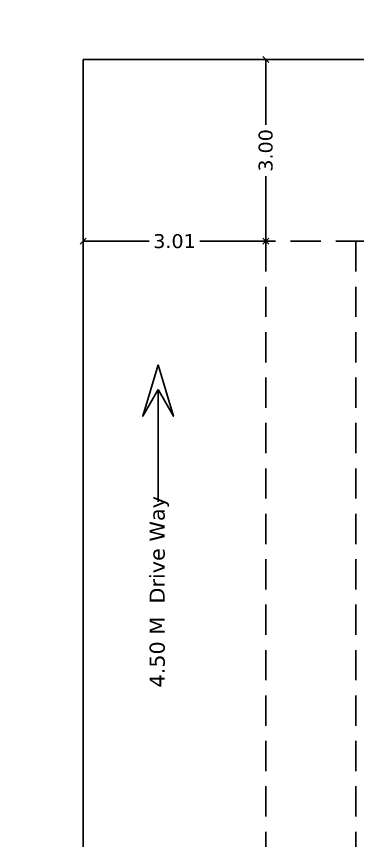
# Model space of a CAD drawing. Header units: metres. Extents: x 1161 to 1456, y 119 to 208.
# Drawn here: x 1160.86 to 1166.49, y 150.03 to 163.64 of the extents above; entities that cross this region are included whole.
import ezdxf

# ---------------------------------------------------------------- set-up
doc = ezdxf.new("R2010")
doc.units = ezdxf.units.M
doc.header["$MEASUREMENT"] = 0
doc.header["$PDMODE"] = 1
doc.header["$PDSIZE"] = -5
doc.linetypes.add('DASHED', pattern=[0.75, 0.5, -0.25])
doc.layers.add('GRID', color=8, linetype='Continuous')
doc.layers.add('HAT', color=9, linetype='Continuous', lineweight=15)
doc.styles.get("Standard").update_dxf_attribs({"font": 'verdana.ttf'})
doc.dimstyles.new('app', dxfattribs={"dimtxt": 0.23, "dimasz": 0.1, "dimexe": 0.18, "dimexo": 0.0625, "dimgap": 0.09, "dimtad": 0, "dimzin": 0, "dimdsep": 46, "dimtxsty": 'Standard', "dimblk": 'OBLIQUE', "dimcen": 0.09, "dimse1": 1, "dimse2": 1, "dimclrd": 8, "dimclre": 8, "dimclrt": 6, "dimadec": 0, "dimazin": 0, "dimtfac": 1, "dimtofl": 0, "dimtmove": 0, "dimatfit": 3, "dimfxl": 0, "dimtolj": 1, "dimtzin": 0, "dimarcsym": 0})

# ---------------------------------------------------------------- blocks, each defined once
blk = doc.blocks.new('*D153')
at = {"layer": 'DEFPOINTS', "color": 0}
for p in [(1176.36, 163.311), (1161.96, 162.927), (1176.36, 162.927)]:
    blk.add_point(p, dxfattribs=at)
at = {"color": 6, "insert": (1169.16, 163.311), "char_height": 0.5, "attachment_point": 5}
blk.add_mtext('\\A1;14.40', dxfattribs=at)
blk = doc.blocks.new('_Oblique')
at = {"layer": 'HAT', "color": 0, "linetype": 'Continuous', "lineweight": -2}
blk.add_line((-0.5, -0.5), (0.5, 0.5), dxfattribs=at)
blk = doc.blocks.new('A$C2A26495B')
at = {"layer": 'GRID'}
for points in [[(0, 2.263), (-0.253, 1.415), (0, 1.857)], [(0, 2.263), (0.253, 1.415), (0, 1.857)], [(0, 0), (0, 1.857)]]:
    blk.add_lwpolyline(points, dxfattribs=at)
blk = doc.blocks.new('*D155')
at = {"color": 8, "lineweight": -2}
for p, q in [((1161.96, 159.927), (1163.048, 159.927)), ((1164.974, 159.927), (1163.887, 159.927))]:
    blk.add_line(p, q, dxfattribs=at)
at = {"layer": 'DEFPOINTS', "color": 0}
for p in [(1161.96, 159.927), (1161.96, 159.927), (1164.974, 159.927)]:
    blk.add_point(p, dxfattribs=at)
at = {"color": 8, "lineweight": -2, "xscale": 0.1, "yscale": 0.1, "zscale": 0.1, "rotation": 180}
blk.add_blockref('_Oblique', (1161.96, 159.927), dxfattribs=at)
at = {"color": 8, "lineweight": -2, "xscale": 0.1, "yscale": 0.1, "zscale": 0.1}
blk.add_blockref('_Oblique', (1164.974, 159.927), dxfattribs=at)
at = {"color": 6, "insert": (1163.467, 159.927), "char_height": 0.23, "attachment_point": 5}
blk.add_mtext('\\A1;3.01', dxfattribs=at)
blk = doc.blocks.new('*D164')
at = {"color": 8, "lineweight": -2}
for p, q in [((1164.974, 162.927), (1164.974, 161.852)), ((1164.974, 159.927), (1164.974, 161.001))]:
    blk.add_line(p, q, dxfattribs=at)
at = {"layer": 'DEFPOINTS', "color": 0}
for p in [(1164.974, 162.927), (1164.974, 162.927), (1164.974, 159.927)]:
    blk.add_point(p, dxfattribs=at)
at = {"color": 8, "lineweight": -2, "xscale": 0.1, "yscale": 0.1, "zscale": 0.1}
for p, rotation in [((1164.974, 162.927), 90), ((1164.974, 159.927), 270)]:
    blk.add_blockref('_Oblique', p, dxfattribs=dict(at, rotation=rotation))
at = {"color": 6, "insert": (1164.974, 161.427), "char_height": 0.23, "attachment_point": 5, "rotation": 90}
blk.add_mtext('\\A1;3.00', dxfattribs=at)
blk = doc.blocks.new('*D161')
at = {"layer": 'DEFPOINTS', "color": 0}
for p in [(1161.184, 162.927), (1162.414, 162.927), (1162.414, 130.627)]:
    blk.add_point(p, dxfattribs=at)
at = {"color": 6, "insert": (1161.184, 146.777), "char_height": 0.5, "attachment_point": 5, "rotation": 90}
blk.add_mtext('\\A1;32.30', dxfattribs=at)

msp = doc.modelspace()

# ---------------------------------------------------------------- linework, layer by layer
at = {"linetype": 'DASHED'}
msp.add_line((1166.4604, 159.9266), (1166.4604, 133.8666), dxfattribs=at)
for points in [[(1161.9604, 162.9266), (1161.9604, 130.6266)], [(1161.9604, 162.9266), (1176.3604, 162.9266)]]:
    msp.add_lwpolyline(points)
msp.add_lwpolyline([(1161.9604, 130.6266), (1175.5568, 130.9367), (1176.3604, 162.9266), (1161.9604, 162.9266)], close=True)
msp.add_lwpolyline([(1172.6345, 148.7145), (1172.6345, 159.9266), (1164.9745, 159.9266), (1164.9745, 133.8666), (1172.6345, 133.8666), (1172.6345, 141.0466)], dxfattribs=at)

# ---------------------------------------------------------------- block references
msp.add_blockref('A$C2A26495B', (1163.1952, 155.6229))

# ---------------------------------------------------------------- texts
msp.add_text('4.50 M  Drive Way', height=0.25, rotation=90).set_placement((1163.3059, 152.5573))

# ---------------------------------------------------------------- dimensions: what is measured, and where the dimension line sits
dim = msp.add_aligned_dim(p1=(1161.9604, 162.9266), p2=(1176.3604, 162.9266), distance=0.3841, dimstyle='app', override={"dimtxt": 0.5, "dimsd1": 1, "dimsd2": 1})
dim.commit()
dim.dimension.update_dxf_attribs({"geometry": '*D153', "text_midpoint": (1169.1604, 163.3107)})
dim = msp.add_linear_dim(base=(1161.1843, 162.9266), p1=(1162.414, 130.6266), p2=(1162.414, 162.9266), angle=90, dimstyle='app', override={"dimtxt": 0.5, "dimsd1": 1, "dimsd2": 1})
dim.commit()
dim.dimension.update_dxf_attribs({"geometry": '*D161', "text_midpoint": (1161.1843, 146.7766)})
dim = msp.add_linear_dim(base=(1164.9745, 162.9266), p1=(1164.9745, 159.9266), p2=(1164.9745, 162.9266), angle=90, dimstyle='app')
dim.commit()
dim.dimension.update_dxf_attribs({"geometry": '*D164', "text_midpoint": (1164.9745, 161.4266)})
dim = msp.add_linear_dim(base=(1161.9604, 159.9266), p1=(1164.9745, 159.9266), p2=(1161.9604, 159.9266), dimstyle='app')
dim.commit()
dim.dimension.update_dxf_attribs({"geometry": '*D155', "text_midpoint": (1163.4674, 159.9266)})

doc.saveas('drawing.dxf')
